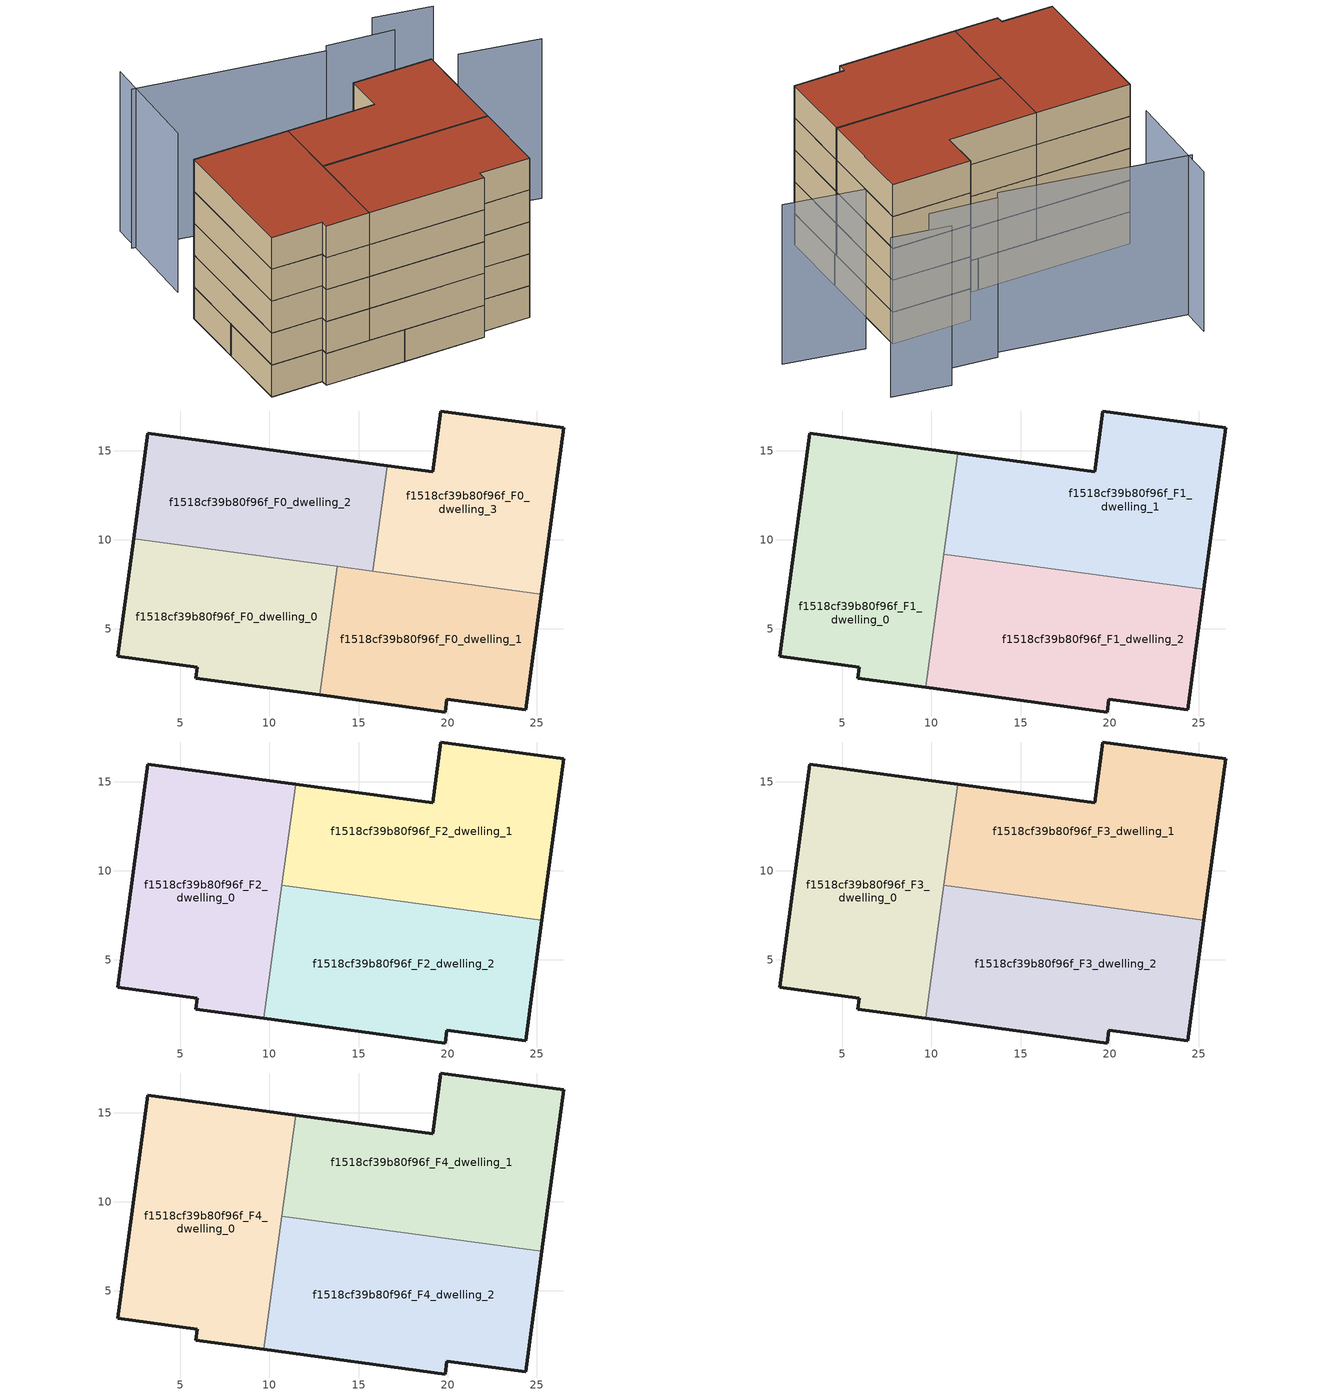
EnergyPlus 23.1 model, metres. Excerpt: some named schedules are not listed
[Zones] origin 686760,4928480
f1518cf39b80f96f_F0_dwelling_0
 floor ground (EU_floor_Construction): 12.82,1.29 13.79,8.51 2.37,10.05 1.48,3.47 5.96,2.86 5.87,2.24 z0
 wall outside (EU_wall_Construction): 12.82,1.29 5.87,2.24 5.96,2.86 1.48,3.47 2.37,10.05 z0:3
 wall to f1518cf39b80f96f_F0_dwelling_1 (EU_wall_Construction): 13.79,8.51 12.82,1.29 z0:3
 wall to f1518cf39b80f96f_F0_dwelling_2 (EU_wall_Construction): 2.37,10.05 13.79,8.51 z0:3
f1518cf39b80f96f_F0_dwelling_1
 floor ground (EU_floor_Construction): 24.39,0.47 25.26,6.96 13.79,8.51 12.82,1.29 19.88,0.34 19.97,1.06 z0
 wall outside (EU_wall_Construction): 25.26,6.96 24.39,0.47 19.97,1.06 19.88,0.34 12.82,1.29 z0:3
 wall to f1518cf39b80f96f_F0_dwelling_3 (EU_wall_Construction): 15.81,8.24 25.26,6.96 z0:3
 wall to f1518cf39b80f96f_F0_dwelling_2 (EU_wall_Construction): 13.79,8.51 15.81,8.24 z0:3
f1518cf39b80f96f_F0_dwelling_2
 floor ground (EU_floor_Construction): 15.81,8.24 16.61,14.16 3.17,15.98 2.37,10.05 z0
 wall outside (EU_wall_Construction): 2.37,10.05 3.17,15.98 16.61,14.16 z0:3
 wall to f1518cf39b80f96f_F0_dwelling_3 (EU_wall_Construction): 16.61,14.16 15.81,8.24 z0:3
f1518cf39b80f96f_F0_dwelling_3
 floor ground (EU_floor_Construction): 25.26,6.96 26.53,16.31 19.63,17.24 19.17,13.82 16.61,14.16 15.81,8.24 z0
 wall outside (EU_wall_Construction): 16.61,14.16 19.17,13.82 19.63,17.24 26.53,16.31 25.26,6.96 z0:3
f1518cf39b80f96f_F1_dwelling_0
 floor to f1518cf39b80f96f_F0_dwelling_0 (EU_floor_Construction): 9.69,1.72 10.66,8.93 2.37,10.05 1.48,3.47 5.96,2.86 5.87,2.24 z3
 floor to f1518cf39b80f96f_F0_dwelling_2 (EU_floor_Construction): 10.66,8.93 11.46,14.86 3.17,15.98 2.37,10.05 z3
 wall outside (EU_wall_Construction): 9.69,1.72 5.87,2.24 5.96,2.86 1.48,3.47 3.17,15.98 11.46,14.86 z3:6
 wall to f1518cf39b80f96f_F1_dwelling_2 (EU_wall_Construction): 10.7,9.2 9.69,1.72 z3:6
 wall to f1518cf39b80f96f_F1_dwelling_1 (EU_wall_Construction): 11.46,14.86 10.7,9.2 z3:6
f1518cf39b80f96f_F1_dwelling_1
 floor to f1518cf39b80f96f_F0_dwelling_3 (EU_floor_Construction): 25.3,7.23 26.53,16.31 19.63,17.24 19.17,13.82 16.61,14.16 15.85,8.51 z3
 floor to f1518cf39b80f96f_F0_dwelling_2 (EU_floor_Construction): 15.85,8.51 16.61,14.16 11.46,14.86 10.7,9.2 z3
 wall outside (EU_wall_Construction): 11.46,14.86 19.17,13.82 19.63,17.24 26.53,16.31 25.3,7.23 z3:6
 wall to f1518cf39b80f96f_F1_dwelling_2 (EU_wall_Construction): 25.3,7.23 10.7,9.2 z3:6
f1518cf39b80f96f_F1_dwelling_2
 floor to f1518cf39b80f96f_F0_dwelling_1 (EU_floor_Construction): 24.39,0.47 25.26,6.96 13.79,8.51 12.82,1.29 19.88,0.34 19.97,1.06 z3
 floor to f1518cf39b80f96f_F0_dwelling_0 (EU_floor_Construction): 12.82,1.29 13.79,8.51 10.66,8.93 9.69,1.72 z3
 floor to f1518cf39b80f96f_F0_dwelling_3 (EU_floor_Construction): 25.26,6.96 25.3,7.23 15.85,8.51 15.81,8.24 z3
 floor to f1518cf39b80f96f_F0_dwelling_2 (EU_floor_Construction): 15.81,8.24 15.85,8.51 10.7,9.2 10.66,8.93 z3
 wall outside (EU_wall_Construction): 25.3,7.23 24.39,0.47 19.97,1.06 19.88,0.34 9.69,1.72 z3:6
f1518cf39b80f96f_F2_dwelling_0
 floor to f1518cf39b80f96f_F1_dwelling_0 (EU_floor_Construction): 9.69,1.72 11.46,14.86 3.17,15.98 1.48,3.47 5.96,2.86 5.87,2.24 z6
 wall outside (EU_wall_Construction): 9.69,1.72 5.87,2.24 5.96,2.86 1.48,3.47 3.17,15.98 11.46,14.86 z6:9
 wall to f1518cf39b80f96f_F2_dwelling_2 (EU_wall_Construction): 10.7,9.2 9.69,1.72 z6:9
 wall to f1518cf39b80f96f_F2_dwelling_1 (EU_wall_Construction): 11.46,14.86 10.7,9.2 z6:9
f1518cf39b80f96f_F2_dwelling_1
 floor to f1518cf39b80f96f_F1_dwelling_1 (EU_floor_Construction): 25.3,7.23 26.53,16.31 19.63,17.24 19.17,13.82 11.46,14.86 10.7,9.2 z6
 wall outside (EU_wall_Construction): 11.46,14.86 19.17,13.82 19.63,17.24 26.53,16.31 25.3,7.23 z6:9
 wall to f1518cf39b80f96f_F2_dwelling_2 (EU_wall_Construction): 25.3,7.23 10.7,9.2 z6:9
f1518cf39b80f96f_F2_dwelling_2
 floor to f1518cf39b80f96f_F1_dwelling_2 (EU_floor_Construction): 24.39,0.47 25.3,7.23 10.7,9.2 9.69,1.72 19.88,0.34 19.97,1.06 z6
 wall outside (EU_wall_Construction): 25.3,7.23 24.39,0.47 19.97,1.06 19.88,0.34 9.69,1.72 z6:9
f1518cf39b80f96f_F3_dwelling_0
 floor to f1518cf39b80f96f_F2_dwelling_0 (EU_floor_Construction): 9.69,1.72 11.46,14.86 3.17,15.98 1.48,3.47 5.96,2.86 5.87,2.24 z9
 wall outside (EU_wall_Construction): 9.69,1.72 5.87,2.24 5.96,2.86 1.48,3.47 3.17,15.98 11.46,14.86 z9:12
 wall to f1518cf39b80f96f_F3_dwelling_2 (EU_wall_Construction): 10.7,9.2 9.69,1.72 z9:12
 wall to f1518cf39b80f96f_F3_dwelling_1 (EU_wall_Construction): 11.46,14.86 10.7,9.2 z9:12
f1518cf39b80f96f_F3_dwelling_1
 floor to f1518cf39b80f96f_F2_dwelling_1 (EU_floor_Construction): 25.3,7.23 26.53,16.31 19.63,17.24 19.17,13.82 11.46,14.86 10.7,9.2 z9
 wall outside (EU_wall_Construction): 11.46,14.86 19.17,13.82 19.63,17.24 26.53,16.31 25.3,7.23 z9:12
 wall to f1518cf39b80f96f_F3_dwelling_2 (EU_wall_Construction): 25.3,7.23 10.7,9.2 z9:12
f1518cf39b80f96f_F3_dwelling_2
 floor to f1518cf39b80f96f_F2_dwelling_2 (EU_floor_Construction): 24.39,0.47 25.3,7.23 10.7,9.2 9.69,1.72 19.88,0.34 19.97,1.06 z9
 wall outside (EU_wall_Construction): 25.3,7.23 24.39,0.47 19.97,1.06 19.88,0.34 9.69,1.72 z9:12
f1518cf39b80f96f_F4_dwelling_0
 floor to f1518cf39b80f96f_F3_dwelling_0 (EU_floor_Construction): 9.69,1.72 11.46,14.86 3.17,15.98 1.48,3.47 5.96,2.86 5.87,2.24 z12
 wall outside (EU_wall_Construction): 9.69,1.72 5.87,2.24 5.96,2.86 1.48,3.47 3.17,15.98 11.46,14.86 z12:15
 wall to f1518cf39b80f96f_F4_dwelling_2 (EU_wall_Construction): 10.7,9.2 9.69,1.72 z12:15
 wall to f1518cf39b80f96f_F4_dwelling_1 (EU_wall_Construction): 11.46,14.86 10.7,9.2 z12:15
 roof outside (EU_roof_Construction): 11.46,14.86 9.69,1.72 5.87,2.24 5.96,2.86 1.48,3.47 3.17,15.98 z15
f1518cf39b80f96f_F4_dwelling_1
 floor to f1518cf39b80f96f_F3_dwelling_1 (EU_floor_Construction): 25.3,7.23 26.53,16.31 19.63,17.24 19.17,13.82 11.46,14.86 10.7,9.2 z12
 wall outside (EU_wall_Construction): 11.46,14.86 19.17,13.82 19.63,17.24 26.53,16.31 25.3,7.23 z12:15
 wall to f1518cf39b80f96f_F4_dwelling_2 (EU_wall_Construction): 25.3,7.23 10.7,9.2 z12:15
 roof outside (EU_roof_Construction): 26.53,16.31 25.3,7.23 10.7,9.2 11.46,14.86 19.17,13.82 19.63,17.24 z15
f1518cf39b80f96f_F4_dwelling_2
 floor to f1518cf39b80f96f_F3_dwelling_2 (EU_floor_Construction): 24.39,0.47 25.3,7.23 10.7,9.2 9.69,1.72 19.88,0.34 19.97,1.06 z12
 wall outside (EU_wall_Construction): 25.3,7.23 24.39,0.47 19.97,1.06 19.88,0.34 9.69,1.72 z12:15
 roof outside (EU_roof_Construction): 25.3,7.23 24.39,0.47 19.97,1.06 19.88,0.34 9.69,1.72 10.7,9.2 z15
shading: 35.14,13.41 28.61,15.55 / 5.86,29.31 4.35,19.69 / 31.09,22.19 26.24,23.68 / 26.65,21.27 21.01,22.67 / 20.58,22.1 5.14,26.84 z0:15
[Building]
EU S2 Campaign: North Axis=0; Terrain=City; Solar Distribution=FullExterior
[Site:Location]
Bologna: Latitude=44.5; Longitude=11.25; Time Zone=1; Elevation=37
[SizingPeriod:WeatherFileDays]
AnnualSizingPeriod: Begin Month=1; Begin Day of Month=1; End Month=12; End Day of Month=31; Day of Week for Start Day=Monday; Use Weather File Daylight Saving Period=No; Use Weather File Rain and Snow Indicators=No
[MATERIAL]
EU_InternalMass_Material: Roughness=MediumRough; Thickness=0.1; Conductivity=1; Density=1800; Specific Heat=900; Thermal Absorptance=0.9; Solar Absorptance=0.7; Visible Absorptance=0.7
[MATERIAL:NOMASS] Roughness=MediumRough; Thermal Absorptance=0.9; Solar Absorptance=0.7; Visible Absorptance=0.7
Name | Thermal Resistance
EU_wall_NoMass | 0.905828
EU_roof_NoMass | 0.37593
EU_floor_NoMass | 0.67114
[CONSTRUCTION]
EU_wall_Construction: EU_wall_NoMass
EU_roof_Construction: EU_roof_NoMass
EU_floor_Construction: EU_floor_NoMass
EU_InternalMass_Construction: EU_InternalMass_Material
[ZONE] Type=1; Multiplier=1; Ceiling Height=autocalculate; Floor Area=autocalculate; Part of Total Floor Area=Yes
Name | Volume
f1518cf39b80f96f_F0_dwelling_0 | 243.216
f1518cf39b80f96f_F1_dwelling_0; f1518cf39b80f96f_F2_dwelling_0; f1518cf39b80f96f_F3_dwelling_0; f1518cf39b80f96f_F4_dwelling_0 | 324.297
f1518cf39b80f96f_F0_dwelling_1 | 243.226
f1518cf39b80f96f_F1_dwelling_1; f1518cf39b80f96f_F2_dwelling_1; f1518cf39b80f96f_F3_dwelling_1; f1518cf39b80f96f_F4_dwelling_1; f1518cf39b80f96f_F1_dwelling_2; f1518cf39b80f96f_F2_dwelling_2; f1518cf39b80f96f_F3_dwelling_2; f1518cf39b80f96f_F4_dwelling_2 | 324.294
f1518cf39b80f96f_F0_dwelling_2 | 243.21
f1518cf39b80f96f_F0_dwelling_3 | 243.201
[INTERNALMASS] Construction=EU_InternalMass_Construction
Name | Zone or ZoneList | Surface Area
f1518cf39b80f96f_F0_dwelling_0_EU_InternalMass | f1518cf39b80f96f_F0_dwelling_0 | 81.0716
f1518cf39b80f96f_F0_dwelling_1_EU_InternalMass | f1518cf39b80f96f_F0_dwelling_1 | 81.078
f1518cf39b80f96f_F0_dwelling_2_EU_InternalMass | f1518cf39b80f96f_F0_dwelling_2 | 81.0691
f1518cf39b80f96f_F0_dwelling_3_EU_InternalMass | f1518cf39b80f96f_F0_dwelling_3 | 81.0679
f1518cf39b80f96f_F1_dwelling_0_EU_InternalMass | f1518cf39b80f96f_F1_dwelling_0 | 108.098
f1518cf39b80f96f_F1_dwelling_1_EU_InternalMass | f1518cf39b80f96f_F1_dwelling_1 | 108.099
f1518cf39b80f96f_F1_dwelling_2_EU_InternalMass | f1518cf39b80f96f_F1_dwelling_2 | 108.097
f1518cf39b80f96f_F2_dwelling_0_EU_InternalMass | f1518cf39b80f96f_F2_dwelling_0 | 108.098
f1518cf39b80f96f_F2_dwelling_1_EU_InternalMass | f1518cf39b80f96f_F2_dwelling_1 | 108.099
f1518cf39b80f96f_F2_dwelling_2_EU_InternalMass | f1518cf39b80f96f_F2_dwelling_2 | 108.097
f1518cf39b80f96f_F3_dwelling_0_EU_InternalMass | f1518cf39b80f96f_F3_dwelling_0 | 108.098
f1518cf39b80f96f_F3_dwelling_1_EU_InternalMass | f1518cf39b80f96f_F3_dwelling_1 | 108.099
f1518cf39b80f96f_F3_dwelling_2_EU_InternalMass | f1518cf39b80f96f_F3_dwelling_2 | 108.097
f1518cf39b80f96f_F4_dwelling_0_EU_InternalMass | f1518cf39b80f96f_F4_dwelling_0 | 108.098
f1518cf39b80f96f_F4_dwelling_1_EU_InternalMass | f1518cf39b80f96f_F4_dwelling_1 | 108.099
f1518cf39b80f96f_F4_dwelling_2_EU_InternalMass | f1518cf39b80f96f_F4_dwelling_2 | 108.097
[OTHEREQUIPMENT] Fuel Type=Electricity; Design Level Calculation Method=Watts/Area; Power per Zone Floor Area=1; Fraction Latent=0; Fraction Radiant=0; Fraction Lost=0; Carbon Dioxide Generation Rate=0; EndUse Subcategory=EU_Step8_InternalGains
Name | Zone or ZoneList or Space or SpaceList | Schedule
EU_Step8_InternalGain_f1518cf39b80f96f_F0_dwelling_0_f000 | f1518cf39b80f96f_F0_dwelling_0 | EU_Step8_GainSchedule_f1518cf39b80f96f_F0_dwelling_0_f000
EU_Step8_InternalGain_f1518cf39b80f96f_F0_dwelling_1_f000 | f1518cf39b80f96f_F0_dwelling_1 | EU_Step8_GainSchedule_f1518cf39b80f96f_F0_dwelling_1_f000
EU_Step8_InternalGain_f1518cf39b80f96f_F0_dwelling_2_f000 | f1518cf39b80f96f_F0_dwelling_2 | EU_Step8_GainSchedule_f1518cf39b80f96f_F0_dwelling_2_f000
EU_Step8_InternalGain_f1518cf39b80f96f_F0_dwelling_3_f000 | f1518cf39b80f96f_F0_dwelling_3 | EU_Step8_GainSchedule_f1518cf39b80f96f_F0_dwelling_3_f000
EU_Step8_InternalGain_f1518cf39b80f96f_F1_dwelling_0_f000 | f1518cf39b80f96f_F1_dwelling_0 | EU_Step8_GainSchedule_f1518cf39b80f96f_F1_dwelling_0_f000
EU_Step8_InternalGain_f1518cf39b80f96f_F1_dwelling_1_f000 | f1518cf39b80f96f_F1_dwelling_1 | EU_Step8_GainSchedule_f1518cf39b80f96f_F1_dwelling_1_f000
EU_Step8_InternalGain_f1518cf39b80f96f_F1_dwelling_2_f000 | f1518cf39b80f96f_F1_dwelling_2 | EU_Step8_GainSchedule_f1518cf39b80f96f_F1_dwelling_2_f000
EU_Step8_InternalGain_f1518cf39b80f96f_F2_dwelling_0_f000 | f1518cf39b80f96f_F2_dwelling_0 | EU_Step8_GainSchedule_f1518cf39b80f96f_F2_dwelling_0_f000
EU_Step8_InternalGain_f1518cf39b80f96f_F2_dwelling_1_f000 | f1518cf39b80f96f_F2_dwelling_1 | EU_Step8_GainSchedule_f1518cf39b80f96f_F2_dwelling_1_f000
EU_Step8_InternalGain_f1518cf39b80f96f_F2_dwelling_2_f000 | f1518cf39b80f96f_F2_dwelling_2 | EU_Step8_GainSchedule_f1518cf39b80f96f_F2_dwelling_2_f000
EU_Step8_InternalGain_f1518cf39b80f96f_F3_dwelling_0_f000 | f1518cf39b80f96f_F3_dwelling_0 | EU_Step8_GainSchedule_f1518cf39b80f96f_F3_dwelling_0_f000
EU_Step8_InternalGain_f1518cf39b80f96f_F3_dwelling_1_f000 | f1518cf39b80f96f_F3_dwelling_1 | EU_Step8_GainSchedule_f1518cf39b80f96f_F3_dwelling_1_f000
EU_Step8_InternalGain_f1518cf39b80f96f_F3_dwelling_2_f000 | f1518cf39b80f96f_F3_dwelling_2 | EU_Step8_GainSchedule_f1518cf39b80f96f_F3_dwelling_2_f000
EU_Step8_InternalGain_f1518cf39b80f96f_F4_dwelling_0_f000 | f1518cf39b80f96f_F4_dwelling_0 | EU_Step8_GainSchedule_f1518cf39b80f96f_F4_dwelling_0_f000
EU_Step8_InternalGain_f1518cf39b80f96f_F4_dwelling_1_f000 | f1518cf39b80f96f_F4_dwelling_1 | EU_Step8_GainSchedule_f1518cf39b80f96f_F4_dwelling_1_f000
EU_Step8_InternalGain_f1518cf39b80f96f_F4_dwelling_2_f000 | f1518cf39b80f96f_F4_dwelling_2 | EU_Step8_GainSchedule_f1518cf39b80f96f_F4_dwelling_2_f000
[ZONEVENTILATION:DESIGNFLOWRATE] Schedule=EU_AlwaysOn; Design Flow Rate Calculation Method=AirChanges/Hour; Air Changes per Hour=0.73129; Ventilation Type=Natural; Fan Pressure Rise=0; Fan Total Efficiency=1; Constant Term Coefficient=1; Temperature Term Coefficient=0; Velocity Term Coefficient=0; Velocity Squared Term Coefficient=0; Minimum Indoor Temperature=-100; Maximum Indoor Temperature=100; Delta Temperature=-100; Minimum Outdoor Temperature=-100; Maximum Outdoor Temperature=100; Maximum Wind Speed=40
Name | Zone or ZoneList or Space or SpaceList
EU_ConstantAir_f1518cf39b80f96f_F0_dwelling_0 | f1518cf39b80f96f_F0_dwelling_0
EU_ConstantAir_f1518cf39b80f96f_F0_dwelling_1 | f1518cf39b80f96f_F0_dwelling_1
EU_ConstantAir_f1518cf39b80f96f_F0_dwelling_2 | f1518cf39b80f96f_F0_dwelling_2
EU_ConstantAir_f1518cf39b80f96f_F0_dwelling_3 | f1518cf39b80f96f_F0_dwelling_3
EU_ConstantAir_f1518cf39b80f96f_F1_dwelling_0 | f1518cf39b80f96f_F1_dwelling_0
EU_ConstantAir_f1518cf39b80f96f_F1_dwelling_1 | f1518cf39b80f96f_F1_dwelling_1
EU_ConstantAir_f1518cf39b80f96f_F1_dwelling_2 | f1518cf39b80f96f_F1_dwelling_2
EU_ConstantAir_f1518cf39b80f96f_F2_dwelling_0 | f1518cf39b80f96f_F2_dwelling_0
EU_ConstantAir_f1518cf39b80f96f_F2_dwelling_1 | f1518cf39b80f96f_F2_dwelling_1
EU_ConstantAir_f1518cf39b80f96f_F2_dwelling_2 | f1518cf39b80f96f_F2_dwelling_2
EU_ConstantAir_f1518cf39b80f96f_F3_dwelling_0 | f1518cf39b80f96f_F3_dwelling_0
EU_ConstantAir_f1518cf39b80f96f_F3_dwelling_1 | f1518cf39b80f96f_F3_dwelling_1
EU_ConstantAir_f1518cf39b80f96f_F3_dwelling_2 | f1518cf39b80f96f_F3_dwelling_2
EU_ConstantAir_f1518cf39b80f96f_F4_dwelling_0 | f1518cf39b80f96f_F4_dwelling_0
EU_ConstantAir_f1518cf39b80f96f_F4_dwelling_1 | f1518cf39b80f96f_F4_dwelling_1
EU_ConstantAir_f1518cf39b80f96f_F4_dwelling_2 | f1518cf39b80f96f_F4_dwelling_2
[HVACTEMPLATE:THERMOSTAT] Constant Heating Setpoint=20; Constant Cooling Setpoint=50
EU_HeatOnly_f1518cf39b80f96f_F0_dwelling_0; EU_HeatOnly_f1518cf39b80f96f_F0_dwelling_1; EU_HeatOnly_f1518cf39b80f96f_F0_dwelling_2; EU_HeatOnly_f1518cf39b80f96f_F0_dwelling_3; EU_HeatOnly_f1518cf39b80f96f_F1_dwelling_0; EU_HeatOnly_f1518cf39b80f96f_F1_dwelling_1; EU_HeatOnly_f1518cf39b80f96f_F1_dwelling_2; EU_HeatOnly_f1518cf39b80f96f_F2_dwelling_0; EU_HeatOnly_f1518cf39b80f96f_F2_dwelling_1; EU_HeatOnly_f1518cf39b80f96f_F2_dwelling_2; EU_HeatOnly_f1518cf39b80f96f_F3_dwelling_0; EU_HeatOnly_f1518cf39b80f96f_F3_dwelling_1; EU_HeatOnly_f1518cf39b80f96f_F3_dwelling_2; EU_HeatOnly_f1518cf39b80f96f_F4_dwelling_0; EU_HeatOnly_f1518cf39b80f96f_F4_dwelling_1; EU_HeatOnly_f1518cf39b80f96f_F4_dwelling_2
[HVACTEMPLATE:ZONE:IDEALLOADSAIRSYSTEM] System Availability Schedule=EU_AlwaysOn; Maximum Heating Supply Air Temperature=50; Minimum Cooling Supply Air Temperature=13; Maximum Heating Supply Air Humidity Ratio=0.0156; Minimum Cooling Supply Air Humidity Ratio=0.0077; Heating Limit=NoLimit; Cooling Limit=NoLimit; Heating Availability Schedule=EU_AlwaysOn; Cooling Availability Schedule=EU_CoolingOff; Dehumidification Control Type=ConstantSensibleHeatRatio; Cooling Sensible Heat Ratio=0.7; Dehumidification Setpoint=60; Humidification Control Type=None; Humidification Setpoint=30; Outdoor Air Method=None; Outdoor Air Flow Rate per Person=0.00944; Outdoor Air Flow Rate per Zone Floor Area=0; Outdoor Air Flow Rate per Zone=0; Demand Controlled Ventilation Type=None; Outdoor Air Economizer Type=NoEconomizer; Heat Recovery Type=None; Sensible Heat Recovery Effectiveness=0.7; Latent Heat Recovery Effectiveness=0.65
Name | Template Thermostat
f1518cf39b80f96f_F0_dwelling_0 | EU_HeatOnly_f1518cf39b80f96f_F0_dwelling_0
f1518cf39b80f96f_F0_dwelling_1 | EU_HeatOnly_f1518cf39b80f96f_F0_dwelling_1
f1518cf39b80f96f_F0_dwelling_2 | EU_HeatOnly_f1518cf39b80f96f_F0_dwelling_2
